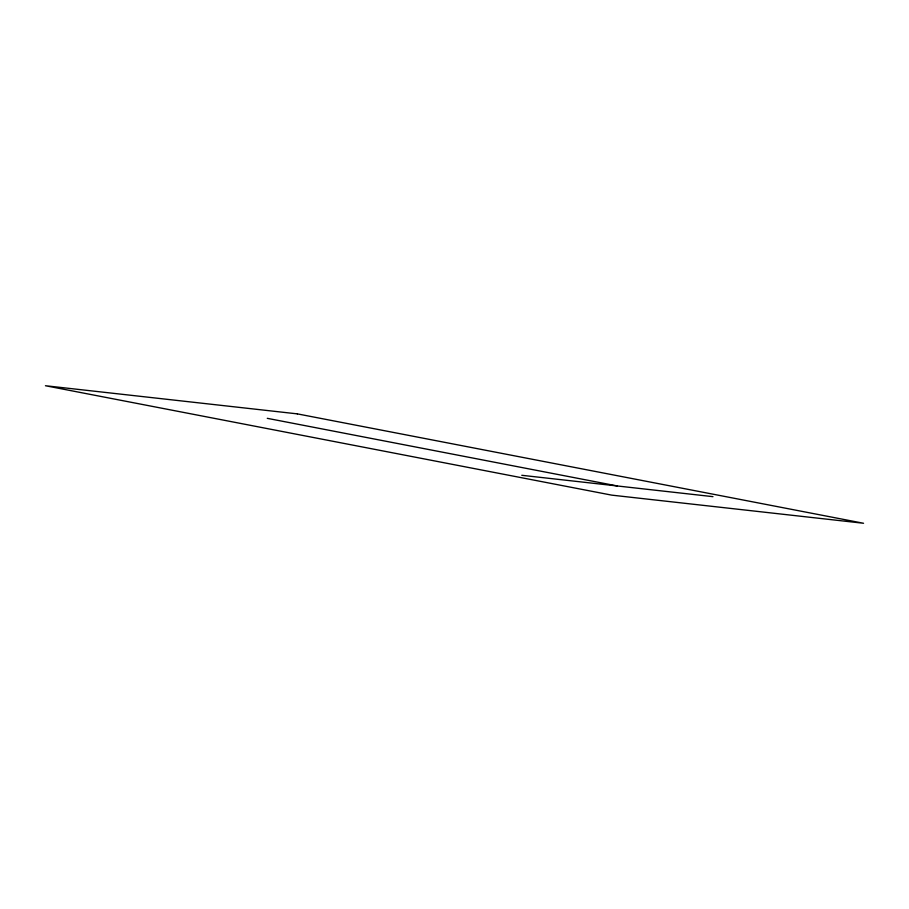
<?xml version="1.0" encoding="UTF-8"?>
<svg xmlns="http://www.w3.org/2000/svg" width="909" height="909" viewBox="0 0 909 909"><rect width="100%" height="100%" fill="white"/><g stroke="black" fill="none" stroke-linecap="round" stroke-linejoin="round"><path stroke-width="1.36" d="M521.777 475.293L712.974 496.655M267.28 418.333L617.381 485.974M297.3 413.868L45.45 385.734L611.7 495.132L863.55 523.266L297.3 413.868"/></g></svg>
